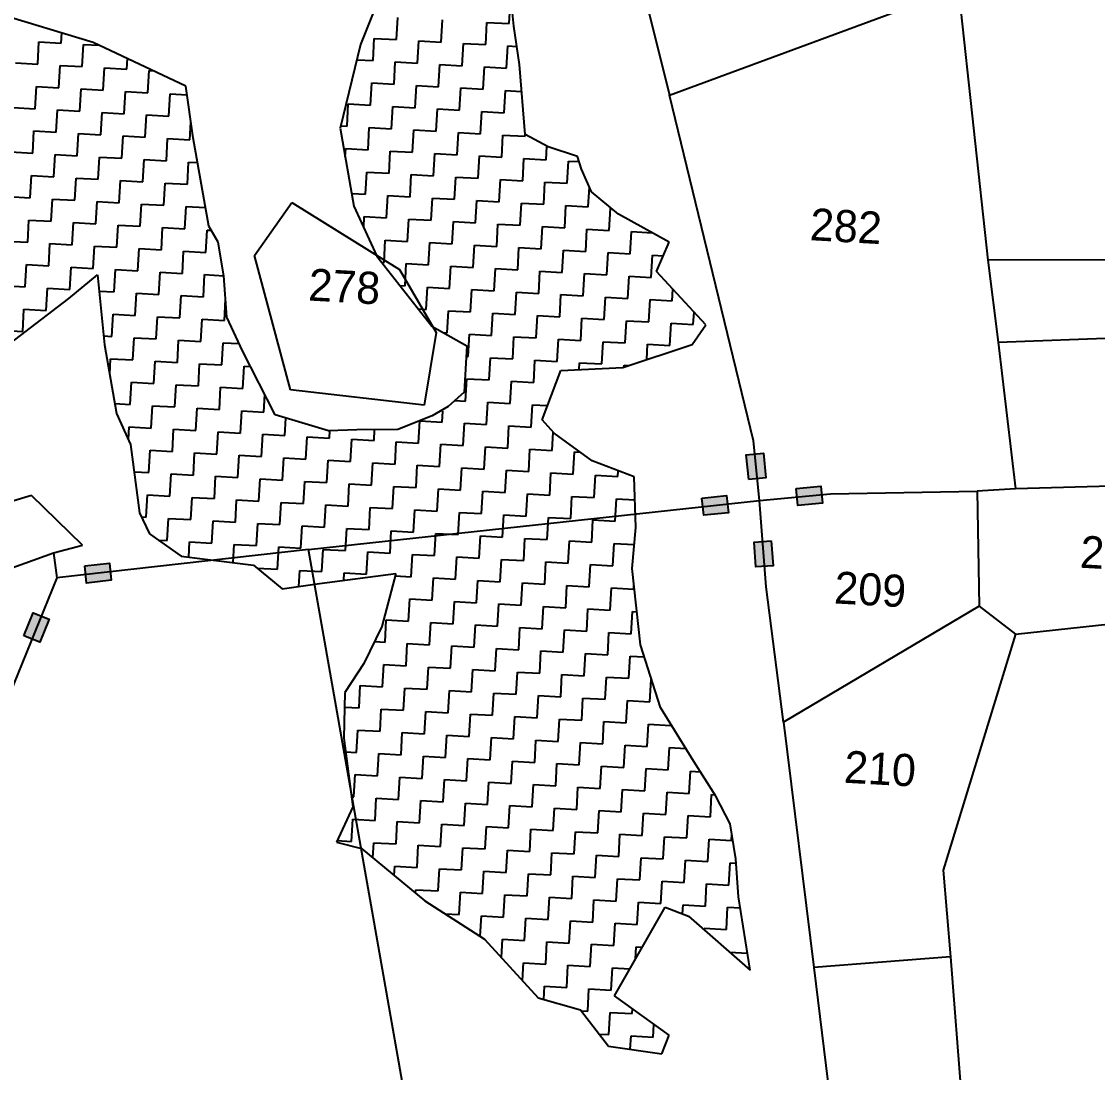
# Model space of a CAD drawing. Header units: metres. Extents: x 284689 to 287152, y 2012663 to 2015676.
# Drawn here: x 285424.8 to 285732.7, y 2014210 to 2014510.8 of the extents above; entities that cross this region are included whole.
import ezdxf
from ezdxf.enums import TextEntityAlignment as Align

# ---------------------------------------------------------------- set-up
doc = ezdxf.new("R2010")
doc.units = ezdxf.units.M
doc.header["$MEASUREMENT"] = 0
for name, color, linetype in [('POLY_HATCH', 12, 'Continuous'), ('POLY_PARCEL', 6, 'Continuous'), ('TEXT_PARCEL', 7, 'Continuous')]:
    doc.layers.add(name, color=color, linetype=linetype)
doc.styles.add('TEXT_MAP', font='')
doc.styles.get('TEXT_MAP').set_extended_font_data('Kruti Dev 050')

msp = doc.modelspace()

# ---------------------------------------------------------------- hatches: boundary and pattern name
for points in [[(285637.11, 2014387.23), (285632.22, 2014386.73), (285632.93, 2014379.66), (285637.83, 2014380.15)], [(285654.06, 2014372.92), (285653.59, 2014377.81), (285646.51, 2014377.13), (285646.99, 2014372.24)], [(285627.09, 2014370.2), (285626.56, 2014375.09), (285619.49, 2014374.33), (285620.02, 2014369.44)], [(285634.98, 2014354.66), (285639.88, 2014355.03), (285639.35, 2014362.12), (285634.44, 2014361.75)], [(285450.46, 2014350.85), (285449.91, 2014355.74), (285442.85, 2014354.95), (285443.39, 2014350.06)], [(285432.68, 2014339.71), (285428.13, 2014341.56), (285425.44, 2014334.98), (285430, 2014333.12)]]:
    msp.add_hatch(color=256).paths.add_polyline_path(points)

# ---------------------------------------------------------------- linework, layer by layer
for points in [[(285632.93, 2014379.66), (285632.22, 2014386.73), (285637.11, 2014387.23), (285637.83, 2014380.15)], [(285646.51, 2014377.13), (285653.59, 2014377.81), (285654.06, 2014372.92), (285646.99, 2014372.24)], [(285619.49, 2014374.33), (285626.56, 2014375.09), (285627.09, 2014370.2), (285620.02, 2014369.44)], [(285639.35, 2014362.12), (285639.88, 2014355.03), (285634.98, 2014354.66), (285634.44, 2014361.75)], [(285442.85, 2014354.95), (285449.91, 2014355.74), (285450.46, 2014350.85), (285443.39, 2014350.06)], [(285425.44, 2014334.98), (285428.13, 2014341.56), (285432.68, 2014339.71), (285430, 2014333.12)]]:
    msp.add_lwpolyline(points, close=True)
at = {"layer": 'POLY_HATCH'}
for p, q in [((285529.46, 2014523.6), (285521.75, 2014504.18)), ((285565.64, 2014509.41), (285564.52, 2014521.69)), ((285445.26, 2014504.81), (285409.08, 2014515.66)), ((285567.29, 2014498.45), (285565.64, 2014509.41)), ((285471.78, 2014492.29), (285445.26, 2014504.81)), ((285521.75, 2014504.18), (285515.99, 2014480.24)), ((285568.88, 2014478.45), (285567.29, 2014498.45)), ((285473.89, 2014477.46), (285471.78, 2014492.29)), ((285515.99, 2014480.24), (285519.89, 2014457.96)), ((285478.36, 2014452.21), (285473.89, 2014477.46)), ((285575.47, 2014474.92), (285568.88, 2014478.45)), ((285583.92, 2014472.18), (285575.47, 2014474.92)), ((285585.07, 2014468.49), (285583.92, 2014472.18)), ((285587.88, 2014462), (285585.07, 2014468.49)), ((285595.67, 2014455.68), (285587.88, 2014462)), ((285519.89, 2014457.96), (285526.44, 2014443.62)), ((285610.16, 2014447.63), (285595.67, 2014455.68)), ((285481.05, 2014447.65), (285478.36, 2014452.21)), ((285482.71, 2014437.99), (285481.05, 2014447.65)), ((285606.52, 2014439.23), (285610.16, 2014447.63)), ((285526.44, 2014443.62), (285542.24, 2014423.62)), ((285438.26, 2014431.5), (285446.49, 2014438.25)), ((285446.49, 2014438.25), (285448.54, 2014418.22)), ((285483.52, 2014426.18), (285482.71, 2014437.99)), ((285620.61, 2014423.96), (285606.52, 2014439.23)), ((285421.23, 2014418.43), (285438.26, 2014431.5)), ((285488.12, 2014416.37), (285483.52, 2014426.18)), ((285542.24, 2014423.62), (285552.22, 2014417.91)), ((285616.67, 2014418.3), (285620.61, 2014423.96)), ((285596.83, 2014411.72), (285616.67, 2014418.3)), ((285448.54, 2014418.22), (285451.96, 2014398.57)), ((285497.4, 2014398.2), (285488.12, 2014416.37)), ((285552.22, 2014417.91), (285551.48, 2014404.72)), ((285573.8, 2014396.73), (285579.12, 2014410.91)), ((285579.12, 2014410.91), (285596.83, 2014411.72)), ((285551.48, 2014404.72), (285546.83, 2014400.57)), ((285546.83, 2014400.57), (285542.26, 2014397.88)), ((285451.96, 2014398.57), (285455.99, 2014389.75)), ((285512.59, 2014393.67), (285497.4, 2014398.2)), ((285542.26, 2014397.88), (285532.48, 2014394.02)), ((285577.2, 2014392.92), (285573.8, 2014396.73)), ((285520.7, 2014393.95), (285512.59, 2014393.67)), ((285532.48, 2014394.02), (285520.7, 2014393.95)), ((285588.08, 2014385.07), (285577.2, 2014392.92)), ((285455.99, 2014389.75), (285458.51, 2014370.15)), ((285600.08, 2014380.46), (285588.08, 2014385.07)), ((285600.62, 2014365.95), (285600.08, 2014380.46)), ((285458.51, 2014370.15), (285461.34, 2014364.11)), ((285599.51, 2014354.25), (285600.62, 2014365.95)), ((285461.34, 2014364.11), (285470.49, 2014357.71)), ((285470.49, 2014357.71), (285491.18, 2014355.19)), ((285491.18, 2014355.19), (285499.4, 2014348.39)), ((285601.91, 2014332.4), (285599.51, 2014354.25)), ((285510.01, 2014349.91), (285531.9, 2014352.75)), ((285531.9, 2014352.75), (285527.88, 2014337.59)), ((285499.4, 2014348.39), (285510.01, 2014349.91)), ((285527.88, 2014337.59), (285522.76, 2014327.02)), ((285607.69, 2014314.42), (285601.91, 2014332.4)), ((285522.76, 2014327.02), (285517.31, 2014318.73)), ((285517.31, 2014318.73), (285517.03, 2014305.62)), ((285617.23, 2014298.95), (285607.69, 2014314.42)), ((285517.03, 2014305.62), (285519.55, 2014286.03)), ((285623.47, 2014289.1), (285617.23, 2014298.95)), ((285627.56, 2014281.18), (285623.47, 2014289.1)), ((285519.55, 2014286.03), (285514.9, 2014275.88)), ((285629.25, 2014271.13), (285627.56, 2014281.18)), ((285514.9, 2014275.88), (285522.05, 2014274.12)), ((285522.05, 2014274.12), (285540.22, 2014259.07)), ((285630, 2014260.23), (285629.25, 2014271.13)), ((285540.22, 2014259.07), (285557.27, 2014248.16)), ((285633.35, 2014239.22), (285630, 2014260.23)), ((285594.45, 2014231.91), (285609.01, 2014257.33)), ((285609.01, 2014257.33), (285615.65, 2014254.7)), ((285615.65, 2014254.7), (285633.35, 2014239.22)), ((285557.27, 2014248.16), (285572.68, 2014231.32)), ((285572.68, 2014231.32), (285584.72, 2014227.93)), ((285610.11, 2014220.62), (285594.45, 2014231.91)), ((285584.72, 2014227.93), (285592.73, 2014217.52)), ((285608, 2014215.31), (285610.11, 2014220.62)), ((285592.73, 2014217.52), (285608, 2014215.31))]:
    msp.add_line(p, q, dxfattribs=at)
at = {"layer": 'POLY_HATCH', "linetype": 'Continuous'}
for p, q in [((285564.34, 2014510.18), (285564.7, 2014516.55)), ((285532.11, 2014505.59), (285532.47, 2014511.97)), ((285544.86, 2014504.88), (285545.22, 2014511.25)), ((285557.61, 2014504.16), (285557.97, 2014510.54)), ((285557.97, 2014510.54), (285564.34, 2014510.18)), ((285429.39, 2014498.58), (285429.75, 2014504.95)), ((285429.75, 2014504.95), (285436.13, 2014504.59)), ((285436.13, 2014504.59), (285436.29, 2014507.5)), ((285525.37, 2014499.58), (285525.73, 2014505.95)), ((285525.73, 2014505.95), (285532.11, 2014505.59)), ((285538.12, 2014498.86), (285538.48, 2014505.24)), ((285538.48, 2014505.24), (285544.86, 2014504.88)), ((285550.87, 2014498.14), (285551.23, 2014504.52)), ((285551.23, 2014504.52), (285557.61, 2014504.16)), ((285442.14, 2014497.86), (285442.5, 2014504.24)), ((285442.5, 2014504.24), (285447.01, 2014503.98)), ((285563.62, 2014497.43), (285563.98, 2014503.8)), ((285563.98, 2014503.8), (285566.5, 2014503.66)), ((285423.02, 2014498.94), (285429.39, 2014498.58)), ((285454.89, 2014497.14), (285455.06, 2014500.18)), ((285520.7, 2014499.84), (285525.37, 2014499.58)), ((285531.39, 2014492.84), (285531.75, 2014499.22)), ((285531.75, 2014499.22), (285538.12, 2014498.86)), ((285544.14, 2014492.13), (285544.5, 2014498.5)), ((285544.5, 2014498.5), (285550.87, 2014498.14)), ((285435.41, 2014491.84), (285435.77, 2014498.22)), ((285435.77, 2014498.22), (285442.14, 2014497.86)), ((285448.16, 2014491.13), (285448.52, 2014497.5)), ((285448.52, 2014497.5), (285454.89, 2014497.14)), ((285460.91, 2014490.41), (285461.27, 2014496.79)), ((285461.27, 2014496.79), (285462.38, 2014496.72)), ((285556.89, 2014491.41), (285557.25, 2014497.79)), ((285557.25, 2014497.79), (285563.62, 2014497.43)), ((285428.68, 2014485.83), (285429.04, 2014492.2)), ((285429.04, 2014492.2), (285435.41, 2014491.84)), ((285524.66, 2014486.83), (285525.02, 2014493.2)), ((285525.02, 2014493.2), (285531.39, 2014492.84)), ((285537.41, 2014486.11), (285537.77, 2014492.49)), ((285537.77, 2014492.49), (285544.14, 2014492.13)), ((285441.43, 2014485.11), (285441.79, 2014491.49)), ((285441.79, 2014491.49), (285448.16, 2014491.13)), ((285454.18, 2014484.39), (285454.54, 2014490.77)), ((285454.54, 2014490.77), (285460.91, 2014490.41)), ((285466.93, 2014483.68), (285467.28, 2014490.05)), ((285467.28, 2014490.05), (285472.14, 2014489.78)), ((285550.16, 2014485.39), (285550.52, 2014491.77)), ((285550.52, 2014491.77), (285556.89, 2014491.41)), ((285562.91, 2014484.68), (285563.27, 2014491.05)), ((285563.27, 2014491.05), (285567.9, 2014490.79)), ((285422.3, 2014486.19), (285428.68, 2014485.83)), ((285517.92, 2014480.81), (285518.28, 2014487.19)), ((285518.28, 2014487.19), (285524.66, 2014486.83)), ((285530.67, 2014480.09), (285531.03, 2014486.47)), ((285531.03, 2014486.47), (285537.41, 2014486.11)), ((285434.69, 2014479.09), (285435.05, 2014485.47)), ((285435.05, 2014485.47), (285441.43, 2014485.11)), ((285447.44, 2014478.38), (285447.8, 2014484.75)), ((285447.8, 2014484.75), (285454.18, 2014484.39)), ((285460.19, 2014477.66), (285460.55, 2014484.04)), ((285460.55, 2014484.04), (285466.93, 2014483.68)), ((285543.42, 2014479.38), (285543.78, 2014485.75)), ((285543.78, 2014485.75), (285550.16, 2014485.39)), ((285556.17, 2014478.66), (285556.53, 2014485.04)), ((285556.53, 2014485.04), (285562.91, 2014484.68)), ((285472.94, 2014476.94), (285473.23, 2014482.1)), ((285516.15, 2014480.91), (285517.92, 2014480.81)), ((285523.94, 2014474.08), (285524.3, 2014480.45)), ((285524.3, 2014480.45), (285530.67, 2014480.09)), ((285427.96, 2014473.08), (285428.32, 2014479.45)), ((285428.32, 2014479.45), (285434.69, 2014479.09)), ((285440.71, 2014472.36), (285441.07, 2014478.74)), ((285441.07, 2014478.74), (285447.44, 2014478.38)), ((285453.46, 2014471.64), (285453.82, 2014478.02)), ((285453.82, 2014478.02), (285460.19, 2014477.66)), ((285466.21, 2014470.93), (285466.57, 2014477.3)), ((285466.57, 2014477.3), (285472.94, 2014476.94)), ((285536.69, 2014473.36), (285537.05, 2014479.74)), ((285537.05, 2014479.74), (285543.42, 2014479.38)), ((285549.44, 2014472.64), (285549.8, 2014479.02)), ((285549.8, 2014479.02), (285556.17, 2014478.66)), ((285562.19, 2014471.93), (285562.55, 2014478.3)), ((285562.55, 2014478.3), (285568.92, 2014477.94)), ((285568.92, 2014477.94), (285568.95, 2014478.42)), ((285517.43, 2014472.01), (285517.57, 2014474.44)), ((285517.57, 2014474.44), (285523.94, 2014474.08)), ((285529.96, 2014467.35), (285530.32, 2014473.72)), ((285530.32, 2014473.72), (285536.69, 2014473.36)), ((285574.94, 2014471.21), (285575.16, 2014475.09)), ((285421.59, 2014473.44), (285427.96, 2014473.08)), ((285433.98, 2014466.35), (285434.34, 2014472.72)), ((285434.34, 2014472.72), (285440.71, 2014472.36)), ((285446.73, 2014465.63), (285447.09, 2014472)), ((285447.09, 2014472), (285453.46, 2014471.64)), ((285459.48, 2014464.91), (285459.84, 2014471.29)), ((285459.84, 2014471.29), (285466.21, 2014470.93)), ((285542.71, 2014466.63), (285543.07, 2014473)), ((285543.07, 2014473), (285549.44, 2014472.64)), ((285555.46, 2014465.91), (285555.82, 2014472.29)), ((285555.82, 2014472.29), (285562.19, 2014471.93)), ((285568.21, 2014465.2), (285568.56, 2014471.57)), ((285568.56, 2014471.57), (285574.94, 2014471.21)), ((285580.96, 2014464.48), (285581.31, 2014470.85)), ((285581.31, 2014470.85), (285584.39, 2014470.68)), ((285472.23, 2014464.2), (285472.58, 2014470.57)), ((285472.58, 2014470.57), (285475.14, 2014470.43)), ((285523.22, 2014461.33), (285523.58, 2014467.7)), ((285523.58, 2014467.7), (285529.96, 2014467.35)), ((285427.24, 2014460.33), (285427.6, 2014466.7)), ((285427.6, 2014466.7), (285433.98, 2014466.35)), ((285439.99, 2014459.61), (285440.35, 2014465.99)), ((285440.35, 2014465.99), (285446.73, 2014465.63)), ((285452.74, 2014458.9), (285453.1, 2014465.27)), ((285453.1, 2014465.27), (285459.48, 2014464.91)), ((285465.49, 2014458.18), (285465.85, 2014464.55)), ((285465.85, 2014464.55), (285472.23, 2014464.2)), ((285535.97, 2014460.61), (285536.33, 2014466.99)), ((285536.33, 2014466.99), (285542.71, 2014466.63)), ((285548.72, 2014459.9), (285549.08, 2014466.27)), ((285549.08, 2014466.27), (285555.46, 2014465.91)), ((285561.47, 2014459.18), (285561.83, 2014465.55)), ((285561.83, 2014465.55), (285568.21, 2014465.2)), ((285574.22, 2014458.46), (285574.58, 2014464.84)), ((285574.58, 2014464.84), (285580.96, 2014464.48)), ((285519.26, 2014461.55), (285523.22, 2014461.33)), ((285586.97, 2014457.75), (285587.29, 2014463.37)), ((285420.87, 2014460.69), (285427.24, 2014460.33)), ((285433.26, 2014453.6), (285433.62, 2014459.97)), ((285433.62, 2014459.97), (285439.99, 2014459.61)), ((285446.01, 2014452.88), (285446.37, 2014459.25)), ((285446.37, 2014459.25), (285452.74, 2014458.9)), ((285458.76, 2014452.16), (285459.12, 2014458.54)), ((285459.12, 2014458.54), (285465.49, 2014458.18)), ((285529.24, 2014454.6), (285529.6, 2014460.97)), ((285529.6, 2014460.97), (285535.97, 2014460.61)), ((285541.99, 2014453.88), (285542.35, 2014460.25)), ((285542.35, 2014460.25), (285548.72, 2014459.9)), ((285554.74, 2014453.16), (285555.1, 2014459.54)), ((285555.1, 2014459.54), (285561.47, 2014459.18)), ((285567.49, 2014452.45), (285567.85, 2014458.82)), ((285567.85, 2014458.82), (285574.22, 2014458.46)), ((285471.51, 2014451.45), (285471.87, 2014457.82)), ((285471.87, 2014457.82), (285477.42, 2014457.51)), ((285580.24, 2014451.73), (285580.6, 2014458.1)), ((285580.6, 2014458.1), (285586.97, 2014457.75)), ((285592.99, 2014451.01), (285593.35, 2014457.39)), ((285593.35, 2014457.39), (285593.59, 2014457.37)), ((285426.53, 2014447.58), (285426.89, 2014453.95)), ((285426.89, 2014453.95), (285433.26, 2014453.6)), ((285439.28, 2014446.86), (285439.64, 2014453.24)), ((285439.64, 2014453.24), (285446.01, 2014452.88)), ((285452.03, 2014446.15), (285452.39, 2014452.52)), ((285452.39, 2014452.52), (285458.76, 2014452.16)), ((285522.69, 2014451.83), (285522.87, 2014454.95)), ((285522.87, 2014454.95), (285529.24, 2014454.6)), ((285535.26, 2014447.86), (285535.62, 2014454.24)), ((285535.62, 2014454.24), (285541.99, 2014453.88)), ((285548.01, 2014447.15), (285548.37, 2014453.52)), ((285548.37, 2014453.52), (285554.74, 2014453.16)), ((285560.76, 2014446.43), (285561.12, 2014452.8)), ((285561.12, 2014452.8), (285567.49, 2014452.45)), ((285464.78, 2014445.43), (285465.13, 2014451.8)), ((285465.13, 2014451.8), (285471.51, 2014451.45)), ((285477.53, 2014444.71), (285477.88, 2014451.09)), ((285477.88, 2014451.09), (285479.06, 2014451.02)), ((285573.51, 2014445.71), (285573.86, 2014452.09)), ((285573.86, 2014452.09), (285580.24, 2014451.73)), ((285586.26, 2014445), (285586.61, 2014451.37)), ((285586.61, 2014451.37), (285592.99, 2014451.01)), ((285599.01, 2014444.28), (285599.36, 2014450.65)), ((285599.36, 2014450.65), (285605.32, 2014450.32)), ((285420.15, 2014447.94), (285426.53, 2014447.58)), ((285432.54, 2014440.85), (285432.9, 2014447.22)), ((285432.9, 2014447.22), (285439.28, 2014446.86)), ((285445.29, 2014440.13), (285445.65, 2014446.5)), ((285445.65, 2014446.5), (285452.03, 2014446.15)), ((285528.52, 2014441.85), (285528.88, 2014448.22)), ((285528.88, 2014448.22), (285535.26, 2014447.86)), ((285541.27, 2014441.13), (285541.63, 2014447.5)), ((285541.63, 2014447.5), (285548.01, 2014447.15)), ((285554.02, 2014440.41), (285554.38, 2014446.79)), ((285554.38, 2014446.79), (285560.76, 2014446.43)), ((285566.77, 2014439.7), (285567.13, 2014446.07)), ((285567.13, 2014446.07), (285573.51, 2014445.71)), ((285458.04, 2014439.41), (285458.4, 2014445.79)), ((285458.4, 2014445.79), (285464.78, 2014445.43)), ((285470.79, 2014438.7), (285471.15, 2014445.07)), ((285471.15, 2014445.07), (285477.53, 2014444.71)), ((285579.52, 2014438.98), (285579.88, 2014445.35)), ((285579.88, 2014445.35), (285586.26, 2014445)), ((285592.27, 2014438.26), (285592.63, 2014444.64)), ((285592.63, 2014444.64), (285599.01, 2014444.28)), ((285605.02, 2014437.55), (285605.38, 2014443.92)), ((285605.38, 2014443.92), (285608.48, 2014443.75)), ((285425.81, 2014434.83), (285426.17, 2014441.2)), ((285426.17, 2014441.2), (285432.54, 2014440.85)), ((285438.56, 2014434.11), (285438.92, 2014440.49)), ((285438.92, 2014440.49), (285445.29, 2014440.13)), ((285527.81, 2014441.89), (285528.52, 2014441.85)), ((285534.54, 2014435.11), (285534.9, 2014441.49)), ((285534.9, 2014441.49), (285541.27, 2014441.13)), ((285547.29, 2014434.4), (285547.65, 2014440.77)), ((285547.65, 2014440.77), (285554.02, 2014440.41)), ((285560.04, 2014433.68), (285560.4, 2014440.05)), ((285560.4, 2014440.05), (285566.77, 2014439.7)), ((285451.31, 2014433.4), (285451.67, 2014439.77)), ((285451.67, 2014439.77), (285458.04, 2014439.41)), ((285464.06, 2014432.68), (285464.42, 2014439.05)), ((285464.42, 2014439.05), (285470.79, 2014438.7)), ((285476.81, 2014431.96), (285477.17, 2014438.34)), ((285477.17, 2014438.34), (285482.71, 2014438.03)), ((285572.79, 2014432.96), (285573.15, 2014439.34)), ((285573.15, 2014439.34), (285579.52, 2014438.98)), ((285585.54, 2014432.25), (285585.9, 2014438.62)), ((285585.9, 2014438.62), (285592.27, 2014438.26)), ((285598.29, 2014431.53), (285598.65, 2014437.9)), ((285598.65, 2014437.9), (285605.02, 2014437.55)), ((285419.44, 2014435.19), (285425.81, 2014434.83)), ((285431.83, 2014428.1), (285432.19, 2014434.47)), ((285432.19, 2014434.47), (285438.56, 2014434.11)), ((285446.96, 2014433.64), (285451.31, 2014433.4)), ((285533.1, 2014435.19), (285534.54, 2014435.11)), ((285540.56, 2014428.38), (285540.92, 2014434.75)), ((285540.92, 2014434.75), (285547.29, 2014434.4)), ((285553.31, 2014427.66), (285553.67, 2014434.04)), ((285553.67, 2014434.04), (285560.04, 2014433.68)), ((285611.04, 2014430.81), (285611.23, 2014434.13)), ((285457.33, 2014426.66), (285457.69, 2014433.04)), ((285457.69, 2014433.04), (285464.06, 2014432.68)), ((285470.08, 2014425.95), (285470.43, 2014432.32)), ((285470.43, 2014432.32), (285476.81, 2014431.96)), ((285482.83, 2014425.23), (285483.17, 2014431.32)), ((285566.06, 2014426.95), (285566.41, 2014433.32)), ((285566.41, 2014433.32), (285572.79, 2014432.96)), ((285578.81, 2014426.23), (285579.16, 2014432.6)), ((285579.16, 2014432.6), (285585.54, 2014432.25)), ((285591.56, 2014425.51), (285591.91, 2014431.89)), ((285591.91, 2014431.89), (285598.29, 2014431.53)), ((285604.31, 2014424.8), (285604.66, 2014431.17)), ((285604.66, 2014431.17), (285611.04, 2014430.81)), ((285425.09, 2014422.08), (285425.45, 2014428.45)), ((285425.45, 2014428.45), (285431.83, 2014428.1)), ((285538.38, 2014428.5), (285540.56, 2014428.38)), ((285546.57, 2014421.65), (285546.93, 2014428.02)), ((285546.93, 2014428.02), (285553.31, 2014427.66)), ((285617.05, 2014424.08), (285617.25, 2014427.6)), ((285450.59, 2014420.65), (285450.95, 2014427.02)), ((285450.95, 2014427.02), (285457.33, 2014426.66)), ((285463.34, 2014419.93), (285463.7, 2014426.3)), ((285463.7, 2014426.3), (285470.08, 2014425.95)), ((285476.09, 2014419.21), (285476.45, 2014425.59)), ((285476.45, 2014425.59), (285482.83, 2014425.23)), ((285559.32, 2014420.93), (285559.68, 2014427.3)), ((285559.68, 2014427.3), (285566.06, 2014426.95)), ((285572.07, 2014420.21), (285572.43, 2014426.59)), ((285572.43, 2014426.59), (285578.81, 2014426.23)), ((285584.82, 2014419.5), (285585.18, 2014425.87)), ((285585.18, 2014425.87), (285591.56, 2014425.51)), ((285597.57, 2014418.78), (285597.93, 2014425.15)), ((285597.93, 2014425.15), (285604.31, 2014424.8)), ((285610.32, 2014418.06), (285610.68, 2014424.44)), ((285610.68, 2014424.44), (285617.05, 2014424.08)), ((285418.72, 2014422.44), (285425.09, 2014422.08)), ((285545.59, 2014421.7), (285546.57, 2014421.65)), ((285448.28, 2014420.78), (285450.59, 2014420.65)), ((285456.61, 2014413.91), (285456.97, 2014420.29)), ((285456.97, 2014420.29), (285463.34, 2014419.93)), ((285469.36, 2014413.2), (285469.72, 2014419.57)), ((285469.72, 2014419.57), (285476.09, 2014419.21)), ((285482.11, 2014412.48), (285482.47, 2014418.85)), ((285482.47, 2014418.85), (285487.07, 2014418.6)), ((285552.59, 2014414.91), (285552.95, 2014421.29)), ((285552.95, 2014421.29), (285559.32, 2014420.93)), ((285565.34, 2014414.2), (285565.7, 2014420.57)), ((285565.7, 2014420.57), (285572.07, 2014420.21)), ((285578.09, 2014413.48), (285578.45, 2014419.85)), ((285578.45, 2014419.85), (285584.82, 2014419.5)), ((285590.84, 2014412.76), (285591.2, 2014419.14)), ((285591.2, 2014419.14), (285597.57, 2014418.78)), ((285603.7, 2014414), (285603.95, 2014418.42)), ((285603.95, 2014418.42), (285610.32, 2014418.06)), ((285449.99, 2014409.89), (285450.24, 2014414.27)), ((285450.24, 2014414.27), (285456.61, 2014413.91)), ((285462.63, 2014407.18), (285462.98, 2014413.56)), ((285462.98, 2014413.56), (285469.36, 2014413.2)), ((285475.38, 2014406.46), (285475.73, 2014412.84)), ((285475.73, 2014412.84), (285482.11, 2014412.48)), ((285488.13, 2014405.75), (285488.48, 2014412.12)), ((285488.48, 2014412.12), (285490.34, 2014412.02)), ((285552.05, 2014414.94), (285552.59, 2014414.91)), ((285558.61, 2014408.18), (285558.97, 2014414.56)), ((285558.97, 2014414.56), (285565.34, 2014414.2)), ((285571.36, 2014407.46), (285571.71, 2014413.84)), ((285571.71, 2014413.84), (285578.09, 2014413.48)), ((285584.35, 2014411.15), (285584.46, 2014413.12)), ((285584.46, 2014413.12), (285590.84, 2014412.76)), ((285597.18, 2014411.84), (285597.21, 2014412.41)), ((285597.21, 2014412.41), (285598.64, 2014412.33)), ((285455.89, 2014401.16), (285456.25, 2014407.54)), ((285456.25, 2014407.54), (285462.63, 2014407.18)), ((285468.64, 2014400.45), (285469, 2014406.82)), ((285469, 2014406.82), (285475.38, 2014406.46)), ((285481.39, 2014399.73), (285481.75, 2014406.11)), ((285481.75, 2014406.11), (285488.13, 2014405.75)), ((285551.87, 2014402.16), (285552.23, 2014408.54)), ((285552.23, 2014408.54), (285558.61, 2014408.18)), ((285564.62, 2014401.45), (285564.98, 2014407.82)), ((285564.98, 2014407.82), (285571.36, 2014407.46)), ((285494.14, 2014399.01), (285494.42, 2014404.02)), ((285451.47, 2014401.41), (285455.89, 2014401.16)), ((285461.91, 2014394.43), (285462.27, 2014400.81)), ((285462.27, 2014400.81), (285468.64, 2014400.45)), ((285474.66, 2014393.71), (285475.02, 2014400.09)), ((285475.02, 2014400.09), (285481.39, 2014399.73)), ((285548.81, 2014402.34), (285551.87, 2014402.16)), ((285557.89, 2014395.43), (285558.25, 2014401.81)), ((285558.25, 2014401.81), (285564.62, 2014401.45)), ((285570.64, 2014394.71), (285571, 2014401.09)), ((285571, 2014401.09), (285575.34, 2014400.84)), ((285487.41, 2014393), (285487.77, 2014399.37)), ((285487.77, 2014399.37), (285494.14, 2014399.01)), ((285500.16, 2014392.28), (285500.44, 2014397.29)), ((285545.14, 2014396.15), (285545.31, 2014399.21)), ((285455.33, 2014391.19), (285455.54, 2014394.79)), ((285455.54, 2014394.79), (285461.91, 2014394.43)), ((285467.93, 2014387.7), (285468.28, 2014394.07)), ((285468.28, 2014394.07), (285474.66, 2014393.71)), ((285512.91, 2014391.56), (285513.03, 2014393.68)), ((285525.66, 2014390.85), (285525.83, 2014393.98)), ((285538.41, 2014390.13), (285538.77, 2014396.5)), ((285538.77, 2014396.51), (285545.14, 2014396.15)), ((285551.16, 2014389.41), (285551.52, 2014395.79)), ((285551.52, 2014395.79), (285557.89, 2014395.43)), ((285563.91, 2014388.7), (285564.27, 2014395.07)), ((285564.27, 2014395.07), (285570.64, 2014394.71)), ((285480.68, 2014386.98), (285481.03, 2014393.36)), ((285481.03, 2014393.36), (285487.41, 2014393)), ((285493.43, 2014386.26), (285493.78, 2014392.64)), ((285493.78, 2014392.64), (285500.16, 2014392.28)), ((285506.18, 2014385.55), (285506.53, 2014391.92)), ((285506.53, 2014391.92), (285512.91, 2014391.56)), ((285518.92, 2014384.83), (285519.28, 2014391.21)), ((285519.28, 2014391.21), (285525.66, 2014390.85)), ((285576.66, 2014387.98), (285576.95, 2014393.2)), ((285461.19, 2014381.68), (285461.55, 2014388.06)), ((285461.55, 2014388.06), (285467.93, 2014387.7)), ((285531.67, 2014384.11), (285532.03, 2014390.49)), ((285532.03, 2014390.49), (285538.41, 2014390.13)), ((285544.42, 2014383.4), (285544.78, 2014389.77)), ((285544.78, 2014389.77), (285551.16, 2014389.41)), ((285557.17, 2014382.68), (285557.53, 2014389.06)), ((285557.53, 2014389.06), (285563.91, 2014388.7)), ((285569.92, 2014381.96), (285570.28, 2014388.34)), ((285570.28, 2014388.34), (285576.66, 2014387.98)), ((285582.67, 2014381.25), (285583.03, 2014387.62)), ((285583.03, 2014387.62), (285584.67, 2014387.53)), ((285473.94, 2014380.96), (285474.3, 2014387.34)), ((285474.3, 2014387.34), (285480.68, 2014386.98)), ((285486.69, 2014380.25), (285487.05, 2014386.62)), ((285487.05, 2014386.62), (285493.43, 2014386.26)), ((285499.44, 2014379.53), (285499.8, 2014385.91)), ((285499.8, 2014385.91), (285506.18, 2014385.55)), ((285512.19, 2014378.81), (285512.55, 2014385.19)), ((285512.55, 2014385.19), (285518.92, 2014384.83)), ((285524.94, 2014378.1), (285525.3, 2014384.47)), ((285525.3, 2014384.47), (285531.67, 2014384.11)), ((285457, 2014381.92), (285461.19, 2014381.68)), ((285467.21, 2014374.95), (285467.57, 2014381.32)), ((285467.57, 2014381.32), (285473.94, 2014380.96)), ((285537.69, 2014377.38), (285538.05, 2014383.76)), ((285538.05, 2014383.76), (285544.42, 2014383.4)), ((285550.44, 2014376.66), (285550.8, 2014383.04)), ((285550.8, 2014383.04), (285557.17, 2014382.68)), ((285563.19, 2014375.95), (285563.55, 2014382.32)), ((285563.55, 2014382.32), (285569.92, 2014381.96)), ((285575.94, 2014375.23), (285576.3, 2014381.61)), ((285576.3, 2014381.61), (285582.67, 2014381.25)), ((285595.42, 2014380.53), (285595.52, 2014382.21)), ((285479.96, 2014374.23), (285480.32, 2014380.61)), ((285480.32, 2014380.61), (285486.69, 2014380.25)), ((285492.71, 2014373.51), (285493.07, 2014379.89)), ((285493.07, 2014379.89), (285499.44, 2014379.53)), ((285505.46, 2014372.8), (285505.82, 2014379.17)), ((285505.82, 2014379.17), (285512.19, 2014378.81)), ((285518.21, 2014372.08), (285518.57, 2014378.46)), ((285518.57, 2014378.46), (285524.94, 2014378.1)), ((285588.69, 2014374.51), (285589.05, 2014380.89)), ((285589.05, 2014380.89), (285595.42, 2014380.53)), ((285460.48, 2014368.93), (285460.84, 2014375.31)), ((285460.84, 2014375.31), (285467.21, 2014374.95)), ((285530.96, 2014371.36), (285531.32, 2014377.74)), ((285531.32, 2014377.74), (285537.69, 2014377.38)), ((285543.71, 2014370.65), (285544.07, 2014377.02)), ((285544.07, 2014377.02), (285550.44, 2014376.66)), ((285556.46, 2014369.93), (285556.82, 2014376.31)), ((285556.82, 2014376.31), (285563.19, 2014375.95)), ((285569.21, 2014369.21), (285569.56, 2014375.59)), ((285569.56, 2014375.59), (285575.94, 2014375.23)), ((285473.23, 2014368.21), (285473.58, 2014374.59)), ((285473.58, 2014374.59), (285479.96, 2014374.23)), ((285485.98, 2014367.5), (285486.33, 2014373.87)), ((285486.33, 2014373.87), (285492.71, 2014373.51)), ((285498.73, 2014366.78), (285499.08, 2014373.16)), ((285499.08, 2014373.16), (285505.46, 2014372.8)), ((285511.48, 2014366.06), (285511.83, 2014372.44)), ((285511.83, 2014372.44), (285518.21, 2014372.08)), ((285581.96, 2014368.5), (285582.31, 2014374.87)), ((285582.31, 2014374.87), (285588.69, 2014374.51)), ((285594.71, 2014367.78), (285595.06, 2014374.16)), ((285595.06, 2014374.16), (285600.33, 2014373.86)), ((285459.05, 2014369.01), (285460.48, 2014368.93)), ((285524.22, 2014365.35), (285524.58, 2014371.72)), ((285524.58, 2014371.72), (285530.96, 2014371.36)), ((285536.97, 2014364.63), (285537.33, 2014371.01)), ((285537.33, 2014371.01), (285543.71, 2014370.65)), ((285549.72, 2014363.92), (285550.08, 2014370.29)), ((285550.08, 2014370.29), (285556.46, 2014369.93)), ((285562.47, 2014363.2), (285562.83, 2014369.57)), ((285562.83, 2014369.57), (285569.21, 2014369.21)), ((285466.49, 2014362.2), (285466.85, 2014368.57)), ((285466.85, 2014368.57), (285473.23, 2014368.21)), ((285479.24, 2014361.48), (285479.6, 2014367.86)), ((285479.6, 2014367.86), (285485.98, 2014367.5)), ((285491.99, 2014360.77), (285492.35, 2014367.14)), ((285492.35, 2014367.14), (285498.73, 2014366.78)), ((285504.74, 2014360.05), (285505.1, 2014366.42)), ((285505.1, 2014366.42), (285511.48, 2014366.06)), ((285575.22, 2014362.48), (285575.58, 2014368.86)), ((285575.58, 2014368.86), (285581.96, 2014368.5)), ((285587.97, 2014361.77), (285588.33, 2014368.14)), ((285588.33, 2014368.14), (285594.71, 2014367.78)), ((285517.49, 2014359.33), (285517.85, 2014365.71)), ((285517.85, 2014365.71), (285524.22, 2014365.35)), ((285530.24, 2014358.62), (285530.6, 2014364.99)), ((285530.6, 2014364.99), (285536.97, 2014364.63)), ((285542.99, 2014357.9), (285543.35, 2014364.27)), ((285543.35, 2014364.27), (285549.72, 2014363.92)), ((285555.74, 2014357.18), (285556.1, 2014363.56)), ((285556.1, 2014363.56), (285562.47, 2014363.2)), ((285568.49, 2014356.47), (285568.85, 2014362.84)), ((285568.85, 2014362.84), (285575.22, 2014362.48)), ((285463.86, 2014362.35), (285466.49, 2014362.2)), ((285472.62, 2014357.45), (285472.87, 2014361.84)), ((285472.87, 2014361.84), (285479.24, 2014361.48)), ((285485.32, 2014355.9), (285485.62, 2014361.12)), ((285485.62, 2014361.12), (285491.99, 2014360.77)), ((285498.01, 2014354.03), (285498.37, 2014360.41)), ((285498.37, 2014360.41), (285504.74, 2014360.05)), ((285581.24, 2014355.75), (285581.6, 2014362.12)), ((285581.6, 2014362.12), (285587.97, 2014361.77)), ((285593.99, 2014355.03), (285594.35, 2014361.41)), ((285594.35, 2014361.41), (285600.16, 2014361.08)), ((285510.76, 2014353.32), (285511.12, 2014359.69)), ((285511.12, 2014359.69), (285517.49, 2014359.33)), ((285523.51, 2014352.6), (285523.87, 2014358.97)), ((285523.87, 2014358.97), (285530.24, 2014358.62)), ((285536.26, 2014351.88), (285536.62, 2014358.26)), ((285536.62, 2014358.26), (285542.99, 2014357.9)), ((285549.01, 2014351.17), (285549.37, 2014357.54)), ((285549.37, 2014357.54), (285555.74, 2014357.18)), ((285561.76, 2014350.45), (285562.12, 2014356.82)), ((285562.12, 2014356.82), (285568.49, 2014356.47)), ((285492.18, 2014354.36), (285498.01, 2014354.03)), ((285504.12, 2014349.07), (285504.38, 2014353.67)), ((285504.38, 2014353.67), (285510.76, 2014353.32)), ((285574.51, 2014349.73), (285574.86, 2014356.11)), ((285574.86, 2014356.11), (285581.24, 2014355.75)), ((285587.26, 2014349.02), (285587.61, 2014355.39)), ((285587.61, 2014355.39), (285593.99, 2014355.03)), ((285517.01, 2014350.82), (285517.13, 2014352.96)), ((285517.13, 2014352.96), (285523.51, 2014352.6)), ((285531.74, 2014352.14), (285536.26, 2014351.88)), ((285542.27, 2014345.15), (285542.63, 2014351.52)), ((285542.63, 2014351.52), (285549.01, 2014351.17)), ((285555.02, 2014344.43), (285555.38, 2014350.81)), ((285555.38, 2014350.81), (285561.76, 2014350.45)), ((285567.77, 2014343.72), (285568.13, 2014350.09)), ((285568.13, 2014350.09), (285574.51, 2014349.73)), ((285580.52, 2014343), (285580.88, 2014349.37)), ((285580.88, 2014349.37), (285587.26, 2014349.02)), ((285593.27, 2014342.28), (285593.63, 2014348.66)), ((285593.63, 2014348.66), (285600.01, 2014348.3)), ((285600.01, 2014348.3), (285600.06, 2014349.27)), ((285535.54, 2014339.13), (285535.9, 2014345.51)), ((285535.9, 2014345.51), (285542.27, 2014345.15)), ((285548.29, 2014338.42), (285548.65, 2014344.79)), ((285548.65, 2014344.79), (285555.02, 2014344.43)), ((285561.04, 2014337.7), (285561.4, 2014344.07)), ((285561.4, 2014344.07), (285567.77, 2014343.72)), ((285573.79, 2014336.98), (285574.15, 2014343.36)), ((285574.15, 2014343.36), (285580.52, 2014343)), ((285586.54, 2014336.27), (285586.9, 2014342.64)), ((285586.9, 2014342.64), (285593.27, 2014342.28)), ((285599.29, 2014335.55), (285599.65, 2014341.92)), ((285599.65, 2014341.92), (285600.87, 2014341.86)), ((285528.81, 2014333.12), (285529.17, 2014339.49)), ((285529.17, 2014339.49), (285535.54, 2014339.13)), ((285541.56, 2014332.4), (285541.92, 2014338.77)), ((285541.92, 2014338.77), (285548.29, 2014338.42)), ((285554.31, 2014331.68), (285554.67, 2014338.06)), ((285554.67, 2014338.06), (285561.04, 2014337.7)), ((285567.06, 2014330.97), (285567.41, 2014337.34)), ((285567.41, 2014337.34), (285573.79, 2014336.98)), ((285579.81, 2014330.25), (285580.16, 2014336.62)), ((285580.16, 2014336.62), (285586.54, 2014336.27)), ((285592.56, 2014329.53), (285592.91, 2014335.91)), ((285592.91, 2014335.91), (285599.29, 2014335.55)), ((285525.79, 2014333.29), (285528.81, 2014333.12)), ((285534.82, 2014326.38), (285535.18, 2014332.76)), ((285535.18, 2014332.76), (285541.56, 2014332.4)), ((285547.57, 2014325.67), (285547.93, 2014332.04)), ((285547.93, 2014332.04), (285554.31, 2014331.68)), ((285560.32, 2014324.95), (285560.68, 2014331.32)), ((285560.68, 2014331.32), (285567.06, 2014330.97)), ((285573.07, 2014324.23), (285573.43, 2014330.61)), ((285573.43, 2014330.61), (285579.81, 2014330.25)), ((285585.82, 2014323.52), (285586.18, 2014329.89)), ((285586.18, 2014329.89), (285592.56, 2014329.53)), ((285598.57, 2014322.8), (285598.93, 2014329.17)), ((285598.93, 2014329.17), (285603.02, 2014328.94)), ((285528.09, 2014320.37), (285528.45, 2014326.74)), ((285528.45, 2014326.74), (285534.82, 2014326.38)), ((285540.84, 2014319.65), (285541.2, 2014326.02)), ((285541.2, 2014326.02), (285547.57, 2014325.67)), ((285553.59, 2014318.93), (285553.95, 2014325.31)), ((285553.95, 2014325.31), (285560.32, 2014324.95)), ((285566.34, 2014318.22), (285566.7, 2014324.59)), ((285566.7, 2014324.59), (285573.07, 2014324.23)), ((285579.09, 2014317.5), (285579.45, 2014323.87)), ((285579.45, 2014323.87), (285585.82, 2014323.52)), ((285591.84, 2014316.78), (285592.2, 2014323.16)), ((285592.2, 2014323.16), (285598.57, 2014322.8)), ((285521.36, 2014314.35), (285521.72, 2014320.72)), ((285521.72, 2014320.72), (285528.09, 2014320.37)), ((285534.11, 2014313.63), (285534.47, 2014320.01)), ((285534.47, 2014320.01), (285540.84, 2014319.65)), ((285604.59, 2014316.07), (285604.95, 2014322.44)), ((285604.95, 2014322.44), (285605.11, 2014322.43)), ((285546.86, 2014312.92), (285547.22, 2014319.29)), ((285547.22, 2014319.29), (285553.59, 2014318.93)), ((285559.61, 2014312.2), (285559.97, 2014318.57)), ((285559.97, 2014318.57), (285566.34, 2014318.22)), ((285572.36, 2014311.48), (285572.71, 2014317.86)), ((285572.71, 2014317.86), (285579.09, 2014317.5)), ((285585.11, 2014310.77), (285585.46, 2014317.14)), ((285585.46, 2014317.14), (285591.84, 2014316.78)), ((285517.22, 2014314.58), (285521.36, 2014314.35)), ((285527.37, 2014307.62), (285527.73, 2014313.99)), ((285527.73, 2014313.99), (285534.11, 2014313.63)), ((285597.86, 2014310.05), (285598.21, 2014316.42)), ((285598.21, 2014316.42), (285604.59, 2014316.07)), ((285540.12, 2014306.9), (285540.48, 2014313.28)), ((285540.48, 2014313.28), (285546.86, 2014312.92)), ((285552.87, 2014306.18), (285553.23, 2014312.56)), ((285553.23, 2014312.56), (285559.61, 2014312.2)), ((285565.62, 2014305.47), (285565.98, 2014311.84)), ((285565.98, 2014311.84), (285572.36, 2014311.48)), ((285578.37, 2014304.75), (285578.73, 2014311.13)), ((285578.73, 2014311.13), (285585.11, 2014310.77)), ((285520.64, 2014301.6), (285521, 2014307.98)), ((285521, 2014307.98), (285527.37, 2014307.62)), ((285591.12, 2014304.03), (285591.48, 2014310.41)), ((285591.48, 2014310.41), (285597.86, 2014310.05)), ((285603.87, 2014303.32), (285604.23, 2014309.69)), ((285604.23, 2014309.69), (285610.61, 2014309.33)), ((285610.61, 2014309.33), (285610.62, 2014309.67)), ((285533.39, 2014300.88), (285533.75, 2014307.26)), ((285533.75, 2014307.26), (285540.12, 2014306.9)), ((285546.14, 2014300.17), (285546.5, 2014306.54)), ((285546.5, 2014306.54), (285552.87, 2014306.18)), ((285558.89, 2014299.45), (285559.25, 2014305.83)), ((285559.25, 2014305.83), (285565.62, 2014305.47)), ((285571.64, 2014298.73), (285572, 2014305.11)), ((285572, 2014305.11), (285578.37, 2014304.75)), ((285584.39, 2014298.02), (285584.75, 2014304.39)), ((285584.75, 2014304.39), (285591.12, 2014304.03)), ((285517.52, 2014301.78), (285520.64, 2014301.6)), ((285526.66, 2014294.87), (285527.02, 2014301.24)), ((285527.02, 2014301.24), (285533.39, 2014300.88)), ((285597.14, 2014297.3), (285597.5, 2014303.68)), ((285597.5, 2014303.68), (285603.87, 2014303.32)), ((285609.89, 2014296.58), (285610.25, 2014302.96)), ((285610.25, 2014302.96), (285614.93, 2014302.7)), ((285539.41, 2014294.15), (285539.77, 2014300.53)), ((285539.77, 2014300.53), (285546.14, 2014300.17)), ((285552.16, 2014293.43), (285552.52, 2014299.81)), ((285552.52, 2014299.81), (285558.89, 2014299.45)), ((285564.91, 2014292.72), (285565.26, 2014299.09)), ((285565.26, 2014299.09), (285571.64, 2014298.73)), ((285577.66, 2014292), (285578.01, 2014298.38)), ((285578.01, 2014298.38), (285584.39, 2014298.02)), ((285519.92, 2014288.85), (285520.28, 2014295.23)), ((285520.28, 2014295.23), (285526.66, 2014294.87)), ((285590.41, 2014291.28), (285590.76, 2014297.66)), ((285590.76, 2014297.66), (285597.14, 2014297.3)), ((285603.16, 2014290.57), (285603.51, 2014296.94)), ((285603.51, 2014296.94), (285609.89, 2014296.58)), ((285615.9, 2014289.85), (285616.26, 2014296.23)), ((285616.26, 2014296.23), (285619.06, 2014296.07)), ((285532.67, 2014288.13), (285533.03, 2014294.51)), ((285533.03, 2014294.51), (285539.41, 2014294.15)), ((285545.42, 2014287.42), (285545.78, 2014293.79)), ((285545.78, 2014293.79), (285552.16, 2014293.43)), ((285558.17, 2014286.7), (285558.53, 2014293.08)), ((285558.53, 2014293.08), (285564.91, 2014292.72)), ((285570.92, 2014285.98), (285571.28, 2014292.36)), ((285571.28, 2014292.36), (285577.66, 2014292)), ((285519.18, 2014288.89), (285519.92, 2014288.85)), ((285583.67, 2014285.27), (285584.03, 2014291.64)), ((285584.03, 2014291.64), (285590.41, 2014291.28)), ((285596.42, 2014284.55), (285596.78, 2014290.93)), ((285596.78, 2014290.93), (285603.16, 2014290.57)), ((285609.17, 2014283.83), (285609.53, 2014290.21)), ((285609.53, 2014290.21), (285615.9, 2014289.85)), ((285621.92, 2014283.12), (285622.28, 2014289.49)), ((285622.28, 2014289.49), (285623.26, 2014289.44)), ((285525.94, 2014282.12), (285526.3, 2014288.49)), ((285526.3, 2014288.49), (285532.67, 2014288.13)), ((285538.69, 2014281.4), (285539.05, 2014287.78)), ((285539.05, 2014287.78), (285545.42, 2014287.42)), ((285551.44, 2014280.68), (285551.8, 2014287.06)), ((285551.8, 2014287.06), (285558.17, 2014286.7)), ((285564.19, 2014279.97), (285564.55, 2014286.34)), ((285564.55, 2014286.34), (285570.92, 2014285.98)), ((285576.94, 2014279.25), (285577.3, 2014285.63)), ((285577.3, 2014285.63), (285583.67, 2014285.27)), ((285589.69, 2014278.53), (285590.05, 2014284.91)), ((285590.05, 2014284.91), (285596.42, 2014284.55)), ((285602.44, 2014277.82), (285602.8, 2014284.19)), ((285602.8, 2014284.19), (285609.17, 2014283.83)), ((285615.19, 2014277.1), (285615.55, 2014283.48)), ((285615.55, 2014283.48), (285621.92, 2014283.12)), ((285519.21, 2014276.1), (285519.57, 2014282.48)), ((285519.57, 2014282.48), (285525.94, 2014282.12)), ((285531.96, 2014275.38), (285532.32, 2014281.76)), ((285532.32, 2014281.76), (285538.69, 2014281.4)), ((285544.71, 2014274.67), (285545.07, 2014281.04)), ((285545.07, 2014281.04), (285551.44, 2014280.68)), ((285557.46, 2014273.95), (285557.82, 2014280.33)), ((285557.82, 2014280.33), (285564.19, 2014279.97)), ((285570.21, 2014273.23), (285570.56, 2014279.61)), ((285570.56, 2014279.61), (285576.94, 2014279.25)), ((285582.96, 2014272.52), (285583.31, 2014278.89)), ((285583.31, 2014278.89), (285589.69, 2014278.53)), ((285595.71, 2014271.8), (285596.06, 2014278.18)), ((285596.06, 2014278.18), (285602.44, 2014277.82)), ((285608.46, 2014271.08), (285608.81, 2014277.46)), ((285608.81, 2014277.46), (285615.19, 2014277.1)), ((285621.2, 2014270.37), (285621.56, 2014276.74)), ((285621.56, 2014276.74), (285627.94, 2014276.38)), ((285627.94, 2014276.38), (285628.04, 2014278.28)), ((285515.11, 2014276.33), (285519.21, 2014276.1)), ((285525.34, 2014271.4), (285525.58, 2014275.74)), ((285525.58, 2014275.74), (285531.96, 2014275.38)), ((285537.97, 2014268.65), (285538.33, 2014275.03)), ((285538.33, 2014275.03), (285544.71, 2014274.67)), ((285550.72, 2014267.93), (285551.08, 2014274.31)), ((285551.08, 2014274.31), (285557.46, 2014273.95)), ((285563.47, 2014267.22), (285563.83, 2014273.59)), ((285563.83, 2014273.59), (285570.21, 2014273.23)), ((285576.22, 2014266.5), (285576.58, 2014272.88)), ((285576.58, 2014272.88), (285582.96, 2014272.52)), ((285588.97, 2014265.78), (285589.33, 2014272.16)), ((285589.33, 2014272.16), (285595.71, 2014271.8)), ((285601.72, 2014265.07), (285602.08, 2014271.44)), ((285602.08, 2014271.44), (285608.46, 2014271.08)), ((285614.47, 2014264.35), (285614.83, 2014270.73)), ((285614.83, 2014270.73), (285621.2, 2014270.37)), ((285531.45, 2014266.33), (285531.6, 2014269.01)), ((285531.6, 2014269.01), (285537.97, 2014268.65)), ((285543.99, 2014261.92), (285544.35, 2014268.29)), ((285544.35, 2014268.29), (285550.72, 2014267.93)), ((285556.74, 2014261.2), (285557.1, 2014267.58)), ((285557.1, 2014267.58), (285563.47, 2014267.22)), ((285627.22, 2014263.63), (285627.58, 2014270.01)), ((285627.58, 2014270.01), (285629.34, 2014269.91)), ((285569.49, 2014260.49), (285569.85, 2014266.86)), ((285569.85, 2014266.86), (285576.22, 2014266.5)), ((285582.24, 2014259.77), (285582.6, 2014266.14)), ((285582.6, 2014266.14), (285588.97, 2014265.78)), ((285594.99, 2014259.05), (285595.35, 2014265.43)), ((285595.35, 2014265.43), (285601.72, 2014265.07)), ((285607.74, 2014258.34), (285608.1, 2014264.71)), ((285608.1, 2014264.71), (285614.47, 2014264.35)), ((285537.56, 2014261.27), (285537.62, 2014262.28)), ((285537.62, 2014262.28), (285543.99, 2014261.92)), ((285550.01, 2014255.19), (285550.37, 2014261.56)), ((285550.37, 2014261.56), (285556.74, 2014261.2)), ((285620.49, 2014257.62), (285620.85, 2014263.99)), ((285620.85, 2014263.99), (285627.22, 2014263.63)), ((285562.76, 2014254.47), (285563.11, 2014260.84)), ((285563.11, 2014260.84), (285569.49, 2014260.49)), ((285575.51, 2014253.75), (285575.86, 2014260.13)), ((285575.86, 2014260.13), (285582.24, 2014259.77)), ((285588.26, 2014253.04), (285588.61, 2014259.41)), ((285588.61, 2014259.41), (285594.99, 2014259.05)), ((285601.01, 2014252.32), (285601.36, 2014258.69)), ((285601.36, 2014258.69), (285607.74, 2014258.34)), ((285545.93, 2014255.41), (285550.01, 2014255.19)), ((285613.97, 2014255.37), (285614.11, 2014257.98)), ((285614.11, 2014257.98), (285620.49, 2014257.62)), ((285626.5, 2014250.89), (285626.86, 2014257.26)), ((285626.86, 2014257.26), (285630.51, 2014257.06)), ((285556.05, 2014248.94), (285556.38, 2014254.83)), ((285556.38, 2014254.83), (285562.76, 2014254.47)), ((285568.77, 2014247.74), (285569.13, 2014254.11)), ((285569.13, 2014254.11), (285575.51, 2014253.75)), ((285581.52, 2014247.02), (285581.88, 2014253.39)), ((285581.88, 2014253.39), (285588.26, 2014253.04)), ((285594.27, 2014246.3), (285594.63, 2014252.68)), ((285594.63, 2014252.68), (285601.01, 2014252.32)), ((285620.1, 2014250.8), (285620.13, 2014251.24)), ((285620.13, 2014251.24), (285626.5, 2014250.89)), ((285562.1, 2014242.87), (285562.4, 2014248.09)), ((285562.4, 2014248.09), (285568.77, 2014247.74)), ((285574.79, 2014241), (285575.15, 2014247.38)), ((285575.15, 2014247.38), (285581.52, 2014247.02)), ((285587.54, 2014240.29), (285587.9, 2014246.66)), ((285587.9, 2014246.66), (285594.27, 2014246.3)), ((285600.45, 2014242.38), (285600.65, 2014245.94)), ((285600.65, 2014245.94), (285602.43, 2014245.84)), ((285627.38, 2014244.44), (285632.52, 2014244.15)), ((285632.52, 2014244.15), (285632.53, 2014244.34)), ((285568.13, 2014236.29), (285568.41, 2014241.36)), ((285568.41, 2014241.36), (285574.79, 2014241)), ((285580.81, 2014234.27), (285581.16, 2014240.64)), ((285581.16, 2014240.64), (285587.54, 2014240.29)), ((285593.56, 2014233.55), (285593.91, 2014239.93)), ((285593.91, 2014239.93), (285598.88, 2014239.65)), ((285574.22, 2014230.89), (285574.43, 2014234.63)), ((285574.43, 2014234.63), (285580.81, 2014234.27)), ((285586.82, 2014227.54), (285587.18, 2014233.91)), ((285587.18, 2014233.91), (285593.56, 2014233.55)), ((285584.94, 2014227.64), (285586.82, 2014227.54)), ((285599.57, 2014226.82), (285599.65, 2014228.16)), ((285592.84, 2014220.8), (285593.2, 2014227.18)), ((285593.2, 2014227.18), (285599.57, 2014226.82)), ((285605.59, 2014220.09), (285605.79, 2014223.73)), ((285590.09, 2014220.96), (285592.84, 2014220.8)), ((285599, 2014216.62), (285599.21, 2014220.44)), ((285599.21, 2014220.44), (285605.59, 2014220.09))]:
    msp.add_line(p, q, dxfattribs=at)
at = {"layer": 'POLY_PARCEL'}
for p, q in [((285598.94, 2014534.99), (285610.25, 2014489.7)), ((285692.87, 2014520.23), (285701.38, 2014442.46)), ((285610.25, 2014489.7), (285690.58, 2014519.38)), ((285634.29, 2014390.74), (285610.25, 2014489.7)), ((285491.41, 2014443.78), (285502.12, 2014458.95)), ((285502.12, 2014458.95), (285532.95, 2014439.8)), ((285501.75, 2014405.4), (285491.41, 2014443.78)), ((285532.95, 2014439.8), (285543.45, 2014421.79)), ((285814.31, 2014442.78), (285701.38, 2014442.46)), ((285701.38, 2014442.46), (285704.34, 2014418.96)), ((285543.45, 2014421.79), (285539.97, 2014400.95)), ((285704.34, 2014418.96), (285816.55, 2014423.43)), ((285704.34, 2014418.96), (285709.24, 2014377.06)), ((285539.97, 2014400.95), (285501.75, 2014405.4)), ((285636.01, 2014373.64), (285634.29, 2014390.74)), ((285775.84, 2014378.75), (285709.24, 2014377.06)), ((285427.58, 2014375.16), (285404.82, 2014368.23)), ((285442.23, 2014360.86), (285427.58, 2014375.16)), ((285636.01, 2014373.64), (285656.3, 2014375.61)), ((285656.3, 2014375.61), (285698.26, 2014376.35)), ((285709.24, 2014377.06), (285698.26, 2014376.35)), ((285698.26, 2014376.35), (285698.89, 2014343.43)), ((285506.93, 2014359.64), (285636.01, 2014373.64)), ((285637.87, 2014348.96), (285636.01, 2014373.64)), ((285433.89, 2014358.7), (285442.23, 2014360.86)), ((285378.5, 2014338.81), (285433.89, 2014358.7)), ((285433.89, 2014358.7), (285434.87, 2014351.58)), ((285506.93, 2014359.64), (285434.87, 2014351.58)), ((285542.96, 2014154.65), (285506.93, 2014359.64)), ((285434.87, 2014351.58), (285392.46, 2014247.57)), ((285642.83, 2014310.21), (285637.87, 2014348.96)), ((285698.89, 2014343.43), (285642.83, 2014310.21)), ((285698.89, 2014343.43), (285709.31, 2014335.39)), ((285709.31, 2014335.39), (285753.5, 2014340.29)), ((285709.31, 2014335.39), (285688.52, 2014267.85)), ((285642.83, 2014310.21), (285651.57, 2014240.06)), ((285688.52, 2014267.85), (285690.7, 2014243.04)), ((285690.7, 2014243.04), (285651.57, 2014240.06)), ((285690.7, 2014243.04), (285698.55, 2014139.69)), ((285651.57, 2014240.06), (285664.51, 2014133.05))]:
    msp.add_line(p, q, dxfattribs=at)

# ---------------------------------------------------------------- texts
at = {"layer": 'TEXT_PARCEL', "style": 'TEXT_MAP'}
for s, p in [('282', (285660.49, 2014447.63)), ('278', (285516.93, 2014430.36)), ('208', (285737.82, 2014353.89)), ('209', (285667.44, 2014343.67)), ('210', (285670.25, 2014292.35))]:
    msp.add_text(s, height=9.194, rotation=356.7828, dxfattribs=at).set_placement(p, align=Align.CENTER)

doc.saveas('drawing.dxf')
